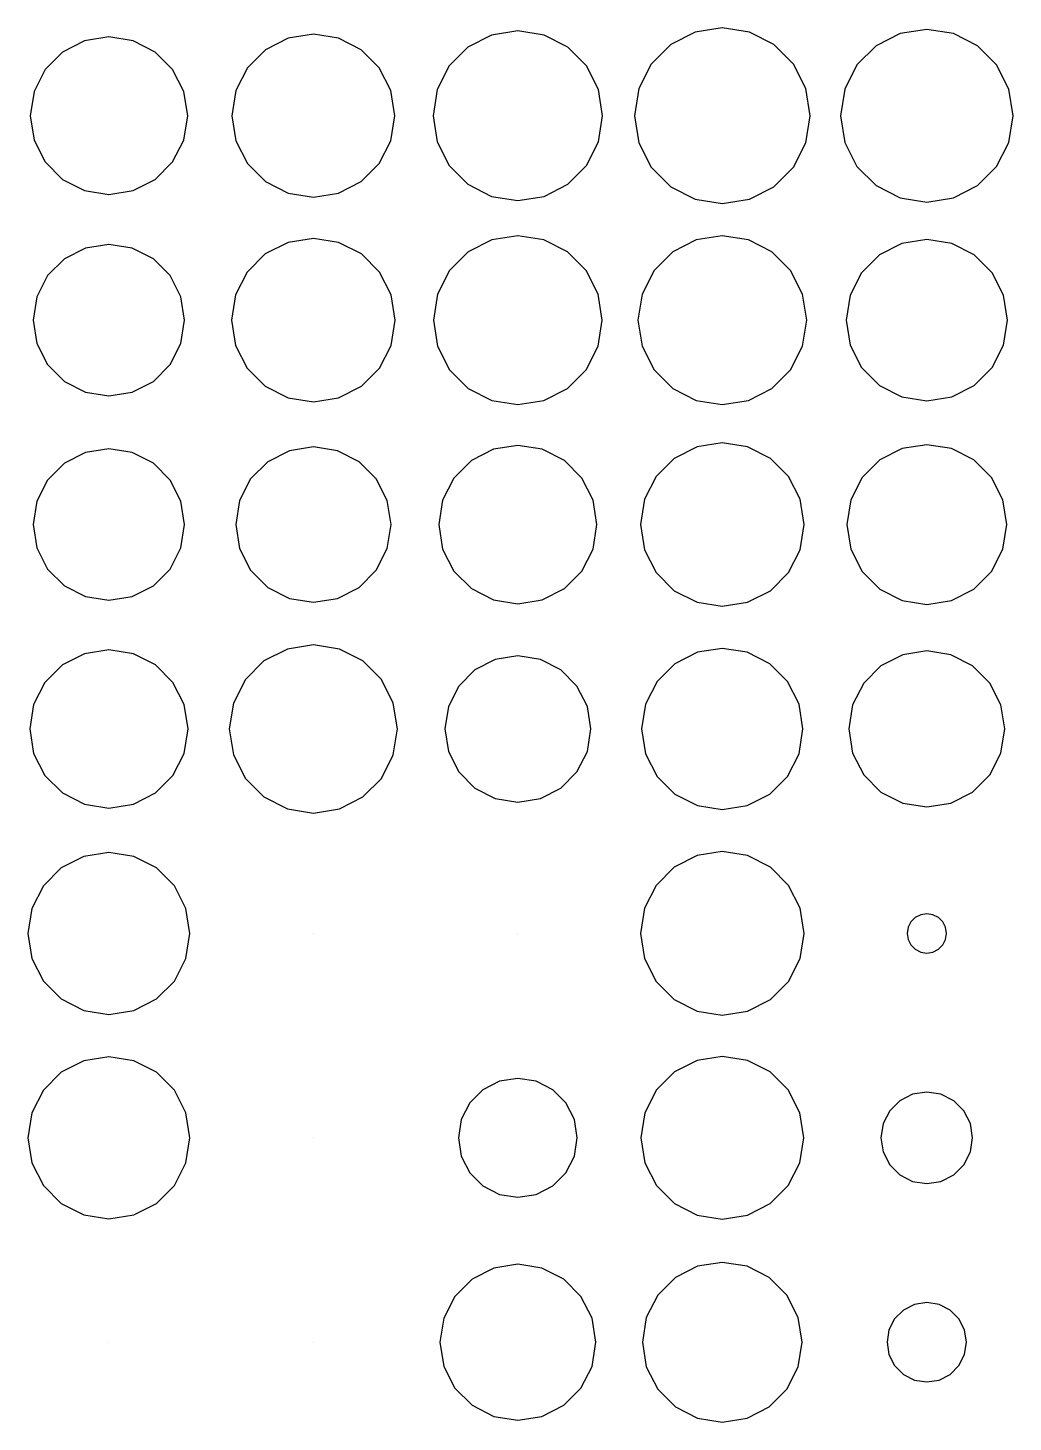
# Model space of a CAD drawing. Header units: metres. Extents: x -319 to 328, y -240 to 246.
# Drawn here: x 77.9 to 164.6, y -112 to 10.7 of the extents above; entities that cross this region are included whole.
import ezdxf

# ---------------------------------------------------------------- set-up
doc = ezdxf.new("R2010")
doc.units = ezdxf.units.M

msp = doc.modelspace()

# ---------------------------------------------------------------- linework, layer by layer
for p, q in [((85, 9.933334, -415.6922), (82.85748, 9.593994, -415.6922)), ((87.14252, 9.593994, -415.6922), (85, 9.933334, -415.6922)), ((103, 10.166672, -415.6922), (100.78537, 9.815903, -415.6922)), ((105.21463, 9.815903, -415.6922), (103, 10.166672, -415.6922)), ((118.69269, 10.101227, -415.6922), (116.611206, 9.040665, -415.6922)), ((121, 10.46666, -415.6922), (118.69269, 10.101227, -415.6922)), ((123.30731, 10.101227, -415.6922), (121, 10.46666, -415.6922)), ((125.388794, 9.040665, -415.6922), (123.30731, 10.101227, -415.6922)), ((136.61026, 10.354843, -415.6922), (134.45447, 9.256393, -415.6922)), ((139, 10.733337, -415.6922), (136.61026, 10.354843, -415.6922)), ((141.38974, 10.354843, -415.6922), (139, 10.733337, -415.6922)), ((143.54553, 9.256393, -415.6922), (141.38974, 10.354843, -415.6922)), ((154.65146, 10.228027, -415.6922), (152.53284, 9.148529, -415.6922)), ((157, 10.600006, -415.6922), (154.65146, 10.228027, -415.6922)), ((159.34854, 10.228027, -415.6922), (157, 10.600006, -415.6922)), ((161.46716, 9.148529, -415.6922), (159.34854, 10.228027, -415.6922)), ((80.92468, 8.609192, -415.6922), (79.39081, 7.075317, -415.6922)), ((82.85748, 9.593994, -415.6922), (80.92468, 8.609192, -415.6922)), ((89.07532, 8.609192, -415.6922), (87.14252, 9.593994, -415.6922)), ((90.60919, 7.075317, -415.6922), (89.07532, 8.609192, -415.6922)), ((98.78754, 8.797958, -415.6922), (97.20206, 7.212463, -415.6922)), ((100.78537, 9.815903, -415.6922), (98.78754, 8.797958, -415.6922)), ((107.21246, 8.797958, -415.6922), (105.21463, 9.815903, -415.6922)), ((108.79794, 7.212463, -415.6922), (107.21246, 8.797958, -415.6922)), ((116.611206, 9.040665, -415.6922), (114.95935, 7.388794, -415.6922)), ((127.04065, 7.388794, -415.6922), (125.388794, 9.040665, -415.6922)), ((134.45447, 9.256393, -415.6922), (132.74359, 7.545532, -415.6922)), ((145.25641, 7.545532, -415.6922), (143.54553, 9.256393, -415.6922)), ((152.53284, 9.148529, -415.6922), (150.85147, 7.467163, -415.6922)), ((163.14853, 7.467163, -415.6922), (161.46716, 9.148529, -415.6922)), ((114.95935, 7.388794, -415.6922), (113.89877, 5.307327, -415.6922)), ((128.10123, 5.307327, -415.6922), (127.04065, 7.388794, -415.6922)), ((132.74359, 7.545532, -415.6922), (131.64517, 5.389725, -415.6922)), ((146.35483, 5.389725, -415.6922), (145.25641, 7.545532, -415.6922)), ((150.85147, 7.467163, -415.6922), (149.77197, 5.348526, -415.6922)), ((164.22803, 5.348526, -415.6922), (163.14853, 7.467163, -415.6922)), ((79.39081, 7.075317, -415.6922), (78.406006, 5.142517, -415.6922)), ((91.593994, 5.142517, -415.6922), (90.60919, 7.075317, -415.6922)), ((97.20206, 7.212463, -415.6922), (96.18408, 5.214615, -415.6922)), ((109.81592, 5.214615, -415.6922), (108.79794, 7.212463, -415.6922)), ((78.406006, 5.142517, -415.6922), (78.06668, 3, -415.6922)), ((91.93332, 3, -415.6922), (91.593994, 5.142517, -415.6922)), ((96.18408, 5.214615, -415.6922), (95.83334, 3, -415.6922)), ((110.16666, 3, -415.6922), (109.81592, 5.214615, -415.6922)), ((113.89877, 5.307327, -415.6922), (113.533325, 3, -415.6922)), ((128.46667, 3, -415.6922), (128.10123, 5.307327, -415.6922)), ((131.64517, 5.389725, -415.6922), (131.26666, 3, -415.6922)), ((146.73334, 3, -415.6922), (146.35483, 5.389725, -415.6922)), ((149.77197, 5.348526, -415.6922), (149.4, 3, -415.6922)), ((164.6, 3, -415.6922), (164.22803, 5.348526, -415.6922)), ((78.06668, 3, -415.6922), (78.406006, 0.857483, -415.6922)), ((91.593994, 0.857483, -415.6922), (91.93332, 3, -415.6922)), ((95.83334, 3, -415.6922), (96.18408, 0.785385, -415.6922)), ((109.81592, 0.785385, -415.6922), (110.16666, 3, -415.6922)), ((113.533325, 3, -415.6922), (113.89877, 0.692673, -415.6922)), ((128.10123, 0.692673, -415.6922), (128.46667, 3, -415.6922)), ((131.26666, 3, -415.6922), (131.64517, 0.610275, -415.6922)), ((146.35483, 0.610275, -415.6922), (146.73334, 3, -415.6922)), ((149.4, 3, -415.6922), (149.77197, 0.651474, -415.6922)), ((164.22803, 0.651474, -415.6922), (164.6, 3, -415.6922)), ((78.406006, 0.857483, -415.6922), (79.39081, -1.075317, -415.6922)), ((90.60919, -1.075317, -415.6922), (91.593994, 0.857483, -415.6922)), ((96.18408, 0.785385, -415.6922), (97.20206, -1.212463, -415.6922)), ((108.79794, -1.212463, -415.6922), (109.81592, 0.785385, -415.6922)), ((113.89877, 0.692673, -415.6922), (114.95935, -1.388794, -415.6922)), ((127.04065, -1.388794, -415.6922), (128.10123, 0.692673, -415.6922)), ((131.64517, 0.610275, -415.6922), (132.74359, -1.545532, -415.6922)), ((145.25641, -1.545532, -415.6922), (146.35483, 0.610275, -415.6922)), ((149.77197, 0.651474, -415.6922), (150.85147, -1.467163, -415.6922)), ((163.14853, -1.467163, -415.6922), (164.22803, 0.651474, -415.6922)), ((79.39081, -1.075317, -415.6922), (80.92468, -2.609177, -415.6922)), ((89.07532, -2.609192, -415.6922), (90.60919, -1.075317, -415.6922)), ((97.20206, -1.212463, -415.6922), (98.78754, -2.797958, -415.6922)), ((107.21246, -2.797958, -415.6922), (108.79794, -1.212463, -415.6922)), ((114.95935, -1.388794, -415.6922), (116.611206, -3.040665, -415.6922)), ((125.388794, -3.040665, -415.6922), (127.04065, -1.388794, -415.6922)), ((132.74359, -1.545532, -415.6922), (134.45447, -3.256393, -415.6922)), ((143.54553, -3.256393, -415.6922), (145.25641, -1.545532, -415.6922)), ((150.85147, -1.467163, -415.6922), (152.53284, -3.148529, -415.6922)), ((161.46716, -3.148529, -415.6922), (163.14853, -1.467163, -415.6922)), ((80.92468, -2.609177, -415.6922), (82.85748, -3.593994, -415.6922)), ((82.85748, -3.593994, -415.6922), (85, -3.933334, -415.6922)), ((85, -3.933334, -415.6922), (87.14252, -3.593994, -415.6922)), ((87.14252, -3.593994, -415.6922), (89.07532, -2.609192, -415.6922)), ((98.78754, -2.797958, -415.6922), (100.78537, -3.815903, -415.6922)), ((105.21463, -3.815903, -415.6922), (107.21246, -2.797958, -415.6922)), ((116.611206, -3.040665, -415.6922), (118.69266, -4.101227, -415.6922)), ((123.30734, -4.101227, -415.6922), (125.388794, -3.040665, -415.6922)), ((134.45447, -3.256393, -415.6922), (136.61026, -4.354843, -415.6922)), ((141.38974, -4.354843, -415.6922), (143.54553, -3.256393, -415.6922)), ((152.53284, -3.148529, -415.6922), (154.65146, -4.228027, -415.6922)), ((159.34854, -4.228027, -415.6922), (161.46716, -3.148529, -415.6922)), ((100.78537, -3.815903, -415.6922), (103, -4.166672, -415.6922)), ((103, -4.166672, -415.6922), (105.21463, -3.815903, -415.6922)), ((118.69266, -4.101227, -415.6922), (121, -4.466659, -415.6922)), ((121, -4.466659, -415.6922), (123.30734, -4.101227, -415.6922)), ((136.61026, -4.354843, -415.6922), (139, -4.733337, -415.6922)), ((139, -4.733337, -415.6922), (141.38974, -4.354843, -415.6922)), ((154.65146, -4.228027, -415.6922), (157, -4.600006, -415.6922)), ((157, -4.600006, -415.6922), (159.34854, -4.228027, -415.6922)), ((85, -8.333328, -415.6922), (82.93988, -8.659622, -415.6922)), ((87.06012, -8.659622, -415.6922), (85, -8.333328, -415.6922)), ((100.775085, -8.15239, -415.6922), (98.767944, -9.175079, -415.6922)), ((103, -7.800003, -415.6922), (100.775085, -8.15239, -415.6922)), ((105.224915, -8.15239, -415.6922), (103, -7.800003, -415.6922)), ((107.232056, -9.175079, -415.6922), (105.224915, -8.15239, -415.6922)), ((118.70297, -7.930481, -415.6922), (116.6308, -8.986313, -415.6922)), ((121, -7.566666, -415.6922), (118.70297, -7.930481, -415.6922)), ((123.29703, -7.930481, -415.6922), (121, -7.566666, -415.6922)), ((125.3692, -8.986313, -415.6922), (123.29703, -7.930481, -415.6922)), ((136.70297, -7.930481, -415.6922), (134.6308, -8.986313, -415.6922)), ((139, -7.566666, -415.6922), (136.70297, -7.930481, -415.6922)), ((141.29703, -7.930481, -415.6922), (139, -7.566666, -415.6922)), ((143.3692, -8.986313, -415.6922), (141.29703, -7.930481, -415.6922)), ((154.80597, -8.247498, -415.6922), (152.82672, -9.255981, -415.6922)), ((157, -7.899994, -415.6922), (154.80597, -8.247498, -415.6922)), ((159.19403, -8.247498, -415.6922), (157, -7.899994, -415.6922)), ((161.17328, -9.255981, -415.6922), (159.19403, -8.247498, -415.6922)), ((81.08142, -9.606552, -415.6922), (79.60657, -11.081436, -415.6922)), ((82.93988, -8.659622, -415.6922), (81.08142, -9.606552, -415.6922)), ((88.91858, -9.606552, -415.6922), (87.06012, -8.659622, -415.6922)), ((90.39343, -11.081436, -415.6922), (88.91858, -9.606552, -415.6922)), ((98.767944, -9.175079, -415.6922), (97.17508, -10.767944, -415.6922)), ((108.82492, -10.767944, -415.6922), (107.232056, -9.175079, -415.6922)), ((116.6308, -8.986313, -415.6922), (114.9863, -10.630798, -415.6922)), ((127.0137, -10.630798, -415.6922), (125.3692, -8.986313, -415.6922)), ((134.6308, -8.986313, -415.6922), (132.9863, -10.630798, -415.6922)), ((145.0137, -10.630798, -415.6922), (143.3692, -8.986313, -415.6922)), ((152.82672, -9.255981, -415.6922), (151.25598, -10.826721, -415.6922)), ((162.74402, -10.826721, -415.6922), (161.17328, -9.255981, -415.6922)), ((97.17508, -10.767944, -415.6922), (96.152405, -12.77507, -415.6922)), ((109.847595, -12.77507, -415.6922), (108.82492, -10.767944, -415.6922)), ((114.9863, -10.630798, -415.6922), (113.93048, -12.702972, -415.6922)), ((128.06952, -12.702972, -415.6922), (127.0137, -10.630798, -415.6922)), ((132.9863, -10.630798, -415.6922), (131.93048, -12.702972, -415.6922)), ((146.06952, -12.702972, -415.6922), (145.0137, -10.630798, -415.6922)), ((151.25598, -10.826721, -415.6922), (150.2475, -12.805984, -415.6922)), ((163.7525, -12.805984, -415.6922), (162.74402, -10.826721, -415.6922)), ((79.60657, -11.081436, -415.6922), (78.65964, -12.93988, -415.6922)), ((91.34036, -12.93988, -415.6922), (90.39343, -11.081436, -415.6922)), ((78.65964, -12.93988, -415.6922), (78.33334, -15, -415.6922)), ((91.66666, -15, -415.6922), (91.34036, -12.93988, -415.6922)), ((96.152405, -12.77507, -415.6922), (95.79999, -15, -415.6922)), ((110.20001, -15, -415.6922), (109.847595, -12.77507, -415.6922)), ((113.93048, -12.702972, -415.6922), (113.56668, -15, -415.6922)), ((128.43332, -15, -415.6922), (128.06952, -12.702972, -415.6922)), ((131.93048, -12.702972, -415.6922), (131.56668, -15, -415.6922)), ((146.43332, -15, -415.6922), (146.06952, -12.702972, -415.6922)), ((150.2475, -12.805984, -415.6922), (149.9, -15, -415.6922)), ((164.1, -15, -415.6922), (163.7525, -12.805984, -415.6922)), ((78.33334, -15, -415.6922), (78.65964, -17.06012, -415.6922)), ((91.34036, -17.06012, -415.6922), (91.66666, -15, -415.6922)), ((95.79999, -15, -415.6922), (96.152405, -17.224915, -415.6922)), ((109.847595, -17.224915, -415.6922), (110.20001, -15, -415.6922)), ((113.56668, -15, -415.6922), (113.93048, -17.297028, -415.6922)), ((128.06952, -17.297028, -415.6922), (128.43332, -15, -415.6922)), ((131.56668, -15, -415.6922), (131.93048, -17.297028, -415.6922)), ((146.06952, -17.297028, -415.6922), (146.43332, -15, -415.6922)), ((149.9, -15, -415.6922), (150.2475, -17.194016, -415.6922)), ((163.7525, -17.194016, -415.6922), (164.1, -15, -415.6922)), ((78.65964, -17.06012, -415.6922), (79.60657, -18.918564, -415.6922)), ((90.39343, -18.918564, -415.6922), (91.34036, -17.06012, -415.6922)), ((96.152405, -17.224915, -415.6922), (97.17508, -19.232056, -415.6922)), ((108.82492, -19.232056, -415.6922), (109.847595, -17.224915, -415.6922)), ((113.93048, -17.297028, -415.6922), (114.9863, -19.369202, -415.6922)), ((127.0137, -19.369202, -415.6922), (128.06952, -17.297028, -415.6922)), ((131.93048, -17.297028, -415.6922), (132.9863, -19.369202, -415.6922)), ((145.0137, -19.369202, -415.6922), (146.06952, -17.297028, -415.6922)), ((150.2475, -17.194016, -415.6922), (151.25598, -19.173279, -415.6922)), ((162.74402, -19.173279, -415.6922), (163.7525, -17.194016, -415.6922)), ((79.60657, -18.918564, -415.6922), (81.08142, -20.393448, -415.6922)), ((88.91858, -20.393448, -415.6922), (90.39343, -18.918564, -415.6922)), ((97.17508, -19.232056, -415.6922), (98.767944, -20.82492, -415.6922)), ((107.232056, -20.82492, -415.6922), (108.82492, -19.232056, -415.6922)), ((114.9863, -19.369202, -415.6922), (116.6308, -21.013687, -415.6922)), ((125.3692, -21.013687, -415.6922), (127.0137, -19.369202, -415.6922)), ((132.9863, -19.369202, -415.6922), (134.6308, -21.013687, -415.6922)), ((143.3692, -21.013687, -415.6922), (145.0137, -19.369202, -415.6922)), ((151.25598, -19.173279, -415.6922), (152.82672, -20.744019, -415.6922)), ((161.17328, -20.744019, -415.6922), (162.74402, -19.173279, -415.6922)), ((81.08142, -20.393448, -415.6922), (82.93988, -21.340378, -415.6922)), ((87.06012, -21.340378, -415.6922), (88.91858, -20.393448, -415.6922)), ((98.767944, -20.82492, -415.6922), (100.775085, -21.84761, -415.6922)), ((105.224915, -21.84761, -415.6922), (107.232056, -20.82492, -415.6922)), ((152.82672, -20.744019, -415.6922), (154.80597, -21.752502, -415.6922)), ((159.19403, -21.752502, -415.6922), (161.17328, -20.744019, -415.6922)), ((82.93988, -21.340378, -415.6922), (85, -21.666672, -415.6922)), ((85, -21.666672, -415.6922), (87.06012, -21.340378, -415.6922)), ((100.775085, -21.84761, -415.6922), (103, -22.199997, -415.6922)), ((103, -22.199997, -415.6922), (105.224915, -21.84761, -415.6922)), ((116.6308, -21.013687, -415.6922), (118.70297, -22.069519, -415.6922)), ((118.70297, -22.069519, -415.6922), (121, -22.433334, -415.6922)), ((121, -22.433334, -415.6922), (123.29703, -22.069519, -415.6922)), ((123.29703, -22.069519, -415.6922), (125.3692, -21.013687, -415.6922)), ((134.6308, -21.013687, -415.6922), (136.70297, -22.069519, -415.6922)), ((136.70297, -22.069519, -415.6922), (139, -22.433334, -415.6922)), ((139, -22.433334, -415.6922), (141.29703, -22.069519, -415.6922)), ((141.29703, -22.069519, -415.6922), (143.3692, -21.013687, -415.6922)), ((154.80597, -21.752502, -415.6922), (157, -22.100006, -415.6922)), ((157, -22.100006, -415.6922), (159.19403, -21.752502, -415.6922)), ((82.93988, -26.659622, -415.6922), (81.08142, -27.606552, -415.6922)), ((85, -26.333328, -415.6922), (82.93988, -26.659622, -415.6922)), ((87.06012, -26.659622, -415.6922), (85, -26.333328, -415.6922)), ((88.91858, -27.606552, -415.6922), (87.06012, -26.659622, -415.6922)), ((100.8884, -26.501114, -415.6922), (98.98346, -27.47171, -415.6922)), ((103, -26.166672, -415.6922), (100.8884, -26.501114, -415.6922)), ((105.1116, -26.501114, -415.6922), (103, -26.166672, -415.6922)), ((107.01654, -27.47171, -415.6922), (105.1116, -26.501114, -415.6922)), ((118.84717, -26.374313, -415.6922), (116.90509, -27.363846, -415.6922)), ((121, -26.03334, -415.6922), (118.84717, -26.374313, -415.6922)), ((123.15283, -26.374313, -415.6922), (121, -26.03334, -415.6922)), ((125.09491, -27.363846, -415.6922), (123.15283, -26.374313, -415.6922)), ((136.77509, -26.15239, -415.6922), (134.76794, -27.17508, -415.6922)), ((139, -25.800003, -415.6922), (136.77509, -26.15239, -415.6922)), ((141.22491, -26.15239, -415.6922), (139, -25.800003, -415.6922)), ((143.23206, -27.17508, -415.6922), (141.22491, -26.15239, -415.6922)), ((154.82657, -26.310898, -415.6922), (152.8659, -27.309906, -415.6922)), ((157, -25.96666, -415.6922), (154.82657, -26.310898, -415.6922)), ((159.17343, -26.310898, -415.6922), (157, -25.96666, -415.6922)), ((161.1341, -27.309906, -415.6922), (159.17343, -26.310898, -415.6922)), ((81.08142, -27.606552, -415.6922), (79.60657, -29.081436, -415.6922)), ((90.39343, -29.081436, -415.6922), (88.91858, -27.606552, -415.6922)), ((98.98346, -27.47171, -415.6922), (97.47171, -28.983475, -415.6922)), ((108.52829, -28.983475, -415.6922), (107.01654, -27.47171, -415.6922)), ((116.90509, -27.363846, -415.6922), (115.36386, -28.90509, -415.6922)), ((126.63614, -28.90509, -415.6922), (125.09491, -27.363846, -415.6922)), ((134.76794, -27.17508, -415.6922), (133.17508, -28.767944, -415.6922)), ((144.82492, -28.767944, -415.6922), (143.23206, -27.17508, -415.6922)), ((152.8659, -27.309906, -415.6922), (151.3099, -28.865906, -415.6922)), ((162.6901, -28.865906, -415.6922), (161.1341, -27.309906, -415.6922)), ((79.60657, -29.081436, -415.6922), (78.65964, -30.93988, -415.6922)), ((91.34036, -30.93988, -415.6922), (90.39343, -29.081436, -415.6922)), ((97.47171, -28.983475, -415.6922), (96.50113, -30.888382, -415.6922)), ((109.4989, -30.888382, -415.6922), (108.52829, -28.983475, -415.6922)), ((115.36386, -28.90509, -415.6922), (114.3743, -30.847183, -415.6922)), ((127.6257, -30.847183, -415.6922), (126.63614, -28.90509, -415.6922)), ((133.17508, -28.767944, -415.6922), (132.1524, -30.77507, -415.6922)), ((145.8476, -30.77507, -415.6922), (144.82492, -28.767944, -415.6922)), ((151.3099, -28.865906, -415.6922), (150.31091, -30.826584, -415.6922)), ((163.68909, -30.826584, -415.6922), (162.6901, -28.865906, -415.6922)), ((78.65964, -30.93988, -415.6922), (78.33334, -33, -415.6922)), ((91.66666, -33, -415.6922), (91.34036, -30.93988, -415.6922)), ((96.50113, -30.888382, -415.6922), (96.16666, -33, -415.6922)), ((109.83334, -33, -415.6922), (109.4989, -30.888382, -415.6922)), ((114.3743, -30.847183, -415.6922), (114.033325, -33, -415.6922)), ((127.966675, -33, -415.6922), (127.6257, -30.847183, -415.6922)), ((132.1524, -30.77507, -415.6922), (131.79999, -33, -415.6922)), ((146.20001, -33, -415.6922), (145.8476, -30.77507, -415.6922)), ((150.31091, -30.826584, -415.6922), (149.96667, -33, -415.6922)), ((164.03333, -33, -415.6922), (163.68909, -30.826584, -415.6922)), ((78.33334, -33, -415.6922), (78.65964, -35.06012, -415.6922)), ((91.34036, -35.06012, -415.6922), (91.66666, -33, -415.6922)), ((96.16666, -33, -415.6922), (96.5011, -35.111618, -415.6922)), ((109.4989, -35.111618, -415.6922), (109.83334, -33, -415.6922)), ((114.033325, -33, -415.6922), (114.3743, -35.152817, -415.6922)), ((127.6257, -35.152817, -415.6922), (127.966675, -33, -415.6922)), ((131.79999, -33, -415.6922), (132.1524, -35.224915, -415.6922)), ((145.8476, -35.224915, -415.6922), (146.20001, -33, -415.6922)), ((149.96667, -33, -415.6922), (150.31091, -35.173416, -415.6922)), ((163.68909, -35.173416, -415.6922), (164.03333, -33, -415.6922)), ((78.65964, -35.06012, -415.6922), (79.60657, -36.918564, -415.6922)), ((90.39343, -36.918564, -415.6922), (91.34036, -35.06012, -415.6922)), ((96.5011, -35.111618, -415.6922), (97.47171, -37.016525, -415.6922)), ((108.52829, -37.01654, -415.6922), (109.4989, -35.111618, -415.6922)), ((114.3743, -35.152817, -415.6922), (115.36386, -37.09491, -415.6922)), ((126.63614, -37.09491, -415.6922), (127.6257, -35.152817, -415.6922)), ((132.1524, -35.224915, -415.6922), (133.17508, -37.232056, -415.6922)), ((144.82492, -37.232056, -415.6922), (145.8476, -35.224915, -415.6922)), ((150.31091, -35.173416, -415.6922), (151.3099, -37.134094, -415.6922)), ((162.6901, -37.134094, -415.6922), (163.68909, -35.173416, -415.6922)), ((79.60657, -36.918564, -415.6922), (81.08142, -38.393448, -415.6922)), ((88.91858, -38.393448, -415.6922), (90.39343, -36.918564, -415.6922)), ((97.47171, -37.016525, -415.6922), (98.98346, -38.528275, -415.6922)), ((107.01654, -38.52829, -415.6922), (108.52829, -37.01654, -415.6922)), ((115.36386, -37.09491, -415.6922), (116.90509, -38.636154, -415.6922)), ((125.09491, -38.636154, -415.6922), (126.63614, -37.09491, -415.6922)), ((133.17508, -37.232056, -415.6922), (134.76794, -38.82492, -415.6922)), ((143.23206, -38.82492, -415.6922), (144.82492, -37.232056, -415.6922)), ((151.3099, -37.134094, -415.6922), (152.8659, -38.69008, -415.6922)), ((161.1341, -38.690094, -415.6922), (162.6901, -37.134094, -415.6922)), ((81.08142, -38.393448, -415.6922), (82.93988, -39.340378, -415.6922)), ((87.06012, -39.340378, -415.6922), (88.91858, -38.393448, -415.6922)), ((98.98346, -38.528275, -415.6922), (100.8884, -39.498886, -415.6922)), ((105.1116, -39.498886, -415.6922), (107.01654, -38.52829, -415.6922)), ((116.90509, -38.636154, -415.6922), (118.84717, -39.625687, -415.6922)), ((123.15283, -39.625687, -415.6922), (125.09491, -38.636154, -415.6922)), ((134.76794, -38.82492, -415.6922), (136.77509, -39.84761, -415.6922)), ((141.22491, -39.84761, -415.6922), (143.23206, -38.82492, -415.6922)), ((152.8659, -38.69008, -415.6922), (154.82657, -39.689102, -415.6922)), ((159.17343, -39.689102, -415.6922), (161.1341, -38.690094, -415.6922)), ((82.93988, -39.340378, -415.6922), (85, -39.66667, -415.6922)), ((85, -39.66667, -415.6922), (87.06012, -39.340378, -415.6922)), ((100.8884, -39.498886, -415.6922), (103, -39.83333, -415.6922)), ((103, -39.83333, -415.6922), (105.1116, -39.498886, -415.6922)), ((118.84717, -39.625687, -415.6922), (121, -39.96666, -415.6922)), ((121, -39.96666, -415.6922), (123.15283, -39.625687, -415.6922)), ((136.77509, -39.84761, -415.6922), (139, -40.199997, -415.6922)), ((139, -40.199997, -415.6922), (141.22491, -39.84761, -415.6922)), ((154.82657, -39.689102, -415.6922), (157, -40.03334, -415.6922)), ((157, -40.03334, -415.6922), (159.17343, -39.689102, -415.6922)), ((85, -44.03334, -415.6922), (82.84717, -44.374313, -415.6922)), ((87.15283, -44.374313, -415.6922), (85, -44.03334, -415.6922)), ((100.71329, -43.96219, -415.6922), (98.65039, -45.013275, -415.6922)), ((103, -43.600006, -415.6922), (100.71329, -43.96219, -415.6922)), ((105.28671, -43.96219, -415.6922), (103, -43.600006, -415.6922)), ((107.34961, -45.013275, -415.6922), (105.28671, -43.96219, -415.6922)), ((139, -43.899994, -415.6922), (136.80597, -44.247498, -415.6922)), ((141.19403, -44.247498, -415.6922), (139, -43.899994, -415.6922)), ((157, -44.13333, -415.6922), (154.87808, -44.469406, -415.6922)), ((159.12192, -44.469406, -415.6922), (157, -44.13333, -415.6922)), ((80.90509, -45.363846, -415.6922), (79.36386, -46.90509, -415.6922)), ((82.84717, -44.374313, -415.6922), (80.90509, -45.363846, -415.6922)), ((89.09491, -45.363846, -415.6922), (87.15283, -44.374313, -415.6922)), ((90.63614, -46.90509, -415.6922), (89.09491, -45.363846, -415.6922)), ((98.65039, -45.013275, -415.6922), (97.013275, -46.65039, -415.6922)), ((108.986725, -46.65039, -415.6922), (107.34961, -45.013275, -415.6922)), ((119.01199, -44.88153, -415.6922), (117.21857, -45.79532, -415.6922)), ((121, -44.566666, -415.6922), (119.01199, -44.88153, -415.6922)), ((122.98801, -44.88153, -415.6922), (121, -44.566666, -415.6922)), ((124.78143, -45.79532, -415.6922), (122.98801, -44.88153, -415.6922)), ((134.82672, -45.25598, -415.6922), (133.25598, -46.82672, -415.6922)), ((136.80597, -44.247498, -415.6922), (134.82672, -45.25598, -415.6922)), ((143.17328, -45.25598, -415.6922), (141.19403, -44.247498, -415.6922)), ((144.74402, -46.82672, -415.6922), (143.17328, -45.25598, -415.6922)), ((154.87808, -44.469406, -415.6922), (152.96387, -45.444748, -415.6922)), ((161.03613, -45.444748, -415.6922), (159.12192, -44.469406, -415.6922)), ((97.013275, -46.65039, -415.6922), (95.96219, -48.713272, -415.6922)), ((110.03781, -48.713272, -415.6922), (108.986725, -46.65039, -415.6922)), ((117.21857, -45.79532, -415.6922), (115.79532, -47.218582, -415.6922)), ((126.20468, -47.218582, -415.6922), (124.78143, -45.79532, -415.6922)), ((152.96387, -45.444748, -415.6922), (151.44476, -46.963867, -415.6922)), ((162.55524, -46.963867, -415.6922), (161.03613, -45.444748, -415.6922)), ((79.36386, -46.90509, -415.6922), (78.3743, -48.847183, -415.6922)), ((91.6257, -48.847183, -415.6922), (90.63614, -46.90509, -415.6922)), ((115.79532, -47.218582, -415.6922), (114.88153, -49.011993, -415.6922)), ((127.11847, -49.011993, -415.6922), (126.20468, -47.218582, -415.6922)), ((133.25598, -46.82672, -415.6922), (132.2475, -48.805984, -415.6922)), ((145.7525, -48.805984, -415.6922), (144.74402, -46.82672, -415.6922)), ((151.44476, -46.963867, -415.6922), (150.46942, -48.878082, -415.6922)), ((163.53058, -48.878082, -415.6922), (162.55524, -46.963867, -415.6922)), ((78.3743, -48.847183, -415.6922), (78.033325, -51, -415.6922)), ((91.966675, -51, -415.6922), (91.6257, -48.847183, -415.6922)), ((95.96219, -48.713272, -415.6922), (95.600006, -51, -415.6922)), ((110.399994, -51, -415.6922), (110.03781, -48.713272, -415.6922)), ((114.88153, -49.011993, -415.6922), (114.56668, -51, -415.6922)), ((127.43332, -51, -415.6922), (127.11847, -49.011993, -415.6922)), ((132.2475, -48.805984, -415.6922), (131.9, -51, -415.6922)), ((146.1, -51, -415.6922), (145.7525, -48.805984, -415.6922)), ((150.46942, -48.878082, -415.6922), (150.13333, -51, -415.6922)), ((163.86667, -51, -415.6922), (163.53058, -48.878082, -415.6922)), ((78.033325, -51, -415.6922), (78.3743, -53.152817, -415.6922)), ((91.6257, -53.152817, -415.6922), (91.966675, -51, -415.6922)), ((95.600006, -51, -415.6922), (95.96219, -53.286728, -415.6922)), ((110.03781, -53.286728, -415.6922), (110.399994, -51, -415.6922)), ((114.56668, -51, -415.6922), (114.88153, -52.988007, -415.6922)), ((127.11847, -52.988007, -415.6922), (127.43332, -51, -415.6922)), ((131.9, -51, -415.6922), (132.2475, -53.194016, -415.6922)), ((145.7525, -53.194016, -415.6922), (146.1, -51, -415.6922)), ((150.13333, -51, -415.6922), (150.46942, -53.121918, -415.6922)), ((163.53058, -53.121918, -415.6922), (163.86667, -51, -415.6922)), ((78.3743, -53.152817, -415.6922), (79.36386, -55.09491, -415.6922)), ((90.63614, -55.09491, -415.6922), (91.6257, -53.152817, -415.6922)), ((95.96219, -53.286728, -415.6922), (97.013275, -55.34961, -415.6922)), ((108.986725, -55.34961, -415.6922), (110.03781, -53.286728, -415.6922)), ((114.88153, -52.988007, -415.6922), (115.79532, -54.781418, -415.6922)), ((126.20468, -54.781418, -415.6922), (127.11847, -52.988007, -415.6922)), ((132.2475, -53.194016, -415.6922), (133.25598, -55.17328, -415.6922)), ((144.74402, -55.17328, -415.6922), (145.7525, -53.194016, -415.6922)), ((150.46942, -53.121918, -415.6922), (151.44476, -55.036118, -415.6922)), ((162.55524, -55.036133, -415.6922), (163.53058, -53.121918, -415.6922)), ((79.36386, -55.09491, -415.6922), (80.90509, -56.636154, -415.6922)), ((89.09491, -56.636154, -415.6922), (90.63614, -55.09491, -415.6922)), ((115.79532, -54.781418, -415.6922), (117.21857, -56.20468, -415.6922)), ((124.7814, -56.20468, -415.6922), (126.20468, -54.781418, -415.6922)), ((133.25598, -55.17328, -415.6922), (134.82672, -56.74402, -415.6922)), ((143.17328, -56.74402, -415.6922), (144.74402, -55.17328, -415.6922)), ((151.44476, -55.036118, -415.6922), (152.96387, -56.555252, -415.6922)), ((161.03613, -56.555252, -415.6922), (162.55524, -55.036133, -415.6922)), ((97.013275, -55.34961, -415.6922), (98.65039, -56.986725, -415.6922)), ((107.34961, -56.986725, -415.6922), (108.986725, -55.34961, -415.6922)), ((117.21857, -56.20468, -415.6922), (119.01199, -57.11847, -415.6922)), ((122.98801, -57.11847, -415.6922), (124.7814, -56.20468, -415.6922)), ((80.90509, -56.636154, -415.6922), (82.84717, -57.625687, -415.6922)), ((82.84717, -57.625687, -415.6922), (85, -57.96666, -415.6922)), ((85, -57.96666, -415.6922), (87.15283, -57.625687, -415.6922)), ((87.15283, -57.625687, -415.6922), (89.09491, -56.636154, -415.6922)), ((98.65039, -56.986725, -415.6922), (100.71329, -58.03781, -415.6922)), ((105.28671, -58.03781, -415.6922), (107.34961, -56.986725, -415.6922)), ((119.01199, -57.11847, -415.6922), (121, -57.433334, -415.6922)), ((121, -57.433334, -415.6922), (122.98801, -57.11847, -415.6922)), ((134.82672, -56.74402, -415.6922), (136.80597, -57.752502, -415.6922)), ((141.19403, -57.752502, -415.6922), (143.17328, -56.74402, -415.6922)), ((152.96387, -56.555252, -415.6922), (154.87808, -57.530594, -415.6922)), ((154.87808, -57.530594, -415.6922), (157, -57.86667, -415.6922)), ((157, -57.86667, -415.6922), (159.12192, -57.530594, -415.6922)), ((159.12192, -57.530594, -415.6922), (161.03613, -56.555252, -415.6922)), ((100.71329, -58.03781, -415.6922), (103, -58.399994, -415.6922)), ((103, -58.399994, -415.6922), (105.28671, -58.03781, -415.6922)), ((136.80597, -57.752502, -415.6922), (139, -58.100006, -415.6922)), ((139, -58.100006, -415.6922), (141.19403, -57.752502, -415.6922)), ((82.795685, -62.21579, -415.6922), (80.80713, -63.22902, -415.6922)), ((85, -61.86667, -415.6922), (82.795685, -62.21579, -415.6922)), ((87.204315, -62.21579, -415.6922), (85, -61.86667, -415.6922)), ((89.19287, -63.22902, -415.6922), (87.204315, -62.21579, -415.6922)), ((136.77509, -62.15239, -415.6922), (134.76794, -63.17508, -415.6922)), ((139, -61.800003, -415.6922), (136.77509, -62.15239, -415.6922)), ((141.22491, -62.15239, -415.6922), (139, -61.800003, -415.6922)), ((143.23206, -63.17508, -415.6922), (141.22491, -62.15239, -415.6922)), ((80.80713, -63.22902, -415.6922), (79.229004, -64.80713, -415.6922)), ((90.770996, -64.80713, -415.6922), (89.19287, -63.22902, -415.6922)), ((134.76794, -63.17508, -415.6922), (133.17508, -64.767944, -415.6922)), ((144.82492, -64.767944, -415.6922), (143.23206, -63.17508, -415.6922)), ((79.229004, -64.80713, -415.6922), (78.21579, -66.795685, -415.6922)), ((91.78421, -66.795685, -415.6922), (90.770996, -64.80713, -415.6922)), ((133.17508, -64.767944, -415.6922), (132.1524, -66.77507, -415.6922)), ((145.8476, -66.77507, -415.6922), (144.82492, -64.767944, -415.6922)), ((78.21579, -66.795685, -415.6922), (77.86667, -69, -415.6922)), ((92.13333, -69, -415.6922), (91.78421, -66.795685, -415.6922)), ((132.1524, -66.77507, -415.6922), (131.79999, -69, -415.6922)), ((146.20001, -69, -415.6922), (145.8476, -66.77507, -415.6922)), ((156.46436, -67.3515, -415.6922), (155.98117, -67.5977, -415.6922)), ((157, -67.26666, -415.6922), (156.46436, -67.3515, -415.6922)), ((157.53564, -67.3515, -415.6922), (157, -67.26666, -415.6922)), ((158.01883, -67.5977, -415.6922), (157.53564, -67.3515, -415.6922)), ((155.3515, -68.46437, -415.6922), (155.26666, -69, -415.6922)), ((155.59772, -67.98117, -415.6922), (155.3515, -68.46437, -415.6922)), ((155.98117, -67.5977, -415.6922), (155.59772, -67.98117, -415.6922)), ((158.40228, -67.98117, -415.6922), (158.01883, -67.5977, -415.6922)), ((158.6485, -68.46437, -415.6922), (158.40228, -67.98117, -415.6922)), ((158.73334, -69, -415.6922), (158.6485, -68.46437, -415.6922)), ((77.86667, -69, -415.6922), (78.21579, -71.204315, -415.6922)), ((91.78421, -71.204315, -415.6922), (92.13333, -69, -415.6922)), ((103, -69, -415.6922), (103, -69, -415.6922)), ((103, -69, -415.6922), (103, -69, -415.6922)), ((103, -69, -415.6922), (103, -69, -415.6922)), ((103, -69, -415.6922), (103, -69, -415.6922)), ((103, -69, -415.6922), (103, -69, -415.6922)), ((103, -69, -415.6922), (103, -69, -415.6922)), ((103, -69, -415.6922), (103, -69, -415.6922)), ((103, -69, -415.6922), (103, -69, -415.6922)), ((103, -69, -415.6922), (103, -69, -415.6922)), ((103, -69, -415.6922), (103, -69, -415.6922)), ((103, -69, -415.6922), (103, -69, -415.6922)), ((103, -69, -415.6922), (103, -69, -415.6922)), ((103, -69, -415.6922), (103, -69, -415.6922)), ((103, -69, -415.6922), (103, -69, -415.6922)), ((103, -69, -415.6922), (103, -69, -415.6922)), ((103, -69, -415.6922), (103, -69, -415.6922)), ((103, -69, -415.6922), (103, -69, -415.6922)), ((103, -69, -415.6922), (103, -69, -415.6922)), ((103, -69, -415.6922), (103, -69, -415.6922)), ((103, -69, -415.6922), (103, -69, -415.6922)), ((121, -69, -415.6922), (121, -69, -415.6922)), ((121, -69, -415.6922), (121, -69, -415.6922)), ((121, -69, -415.6922), (121, -69, -415.6922)), ((121, -69, -415.6922), (121, -69, -415.6922)), ((121, -69, -415.6922), (121, -69, -415.6922)), ((121, -69, -415.6922), (121, -69, -415.6922)), ((121, -69, -415.6922), (121, -69, -415.6922)), ((121, -69, -415.6922), (121, -69, -415.6922)), ((121, -69, -415.6922), (121, -69, -415.6922)), ((121, -69, -415.6922), (121, -69, -415.6922)), ((121, -69, -415.6922), (121, -69, -415.6922)), ((121, -69, -415.6922), (121, -69, -415.6922)), ((121, -69, -415.6922), (121, -69, -415.6922)), ((121, -69, -415.6922), (121, -69, -415.6922)), ((121, -69, -415.6922), (121, -69, -415.6922)), ((121, -69, -415.6922), (121, -69, -415.6922)), ((121, -69, -415.6922), (121, -69, -415.6922)), ((121, -69, -415.6922), (121, -69, -415.6922)), ((121, -69, -415.6922), (121, -69, -415.6922)), ((121, -69, -415.6922), (121, -69, -415.6922)), ((131.79999, -69, -415.6922), (132.1524, -71.224915, -415.6922)), ((145.8476, -71.224915, -415.6922), (146.20001, -69, -415.6922)), ((155.26666, -69, -415.6922), (155.3515, -69.53563, -415.6922)), ((155.3515, -69.53563, -415.6922), (155.59772, -70.01883, -415.6922)), ((158.40228, -70.01883, -415.6922), (158.6485, -69.53563, -415.6922)), ((158.6485, -69.53563, -415.6922), (158.73334, -69, -415.6922)), ((78.21579, -71.204315, -415.6922), (79.229004, -73.19287, -415.6922)), ((90.770996, -73.19287, -415.6922), (91.78421, -71.204315, -415.6922)), ((155.59772, -70.01883, -415.6922), (155.98117, -70.4023, -415.6922)), ((155.98117, -70.4023, -415.6922), (156.46436, -70.6485, -415.6922)), ((156.46436, -70.6485, -415.6922), (157, -70.73334, -415.6922)), ((157, -70.73334, -415.6922), (157.53564, -70.6485, -415.6922)), ((157.53564, -70.6485, -415.6922), (158.01883, -70.4023, -415.6922)), ((158.01883, -70.4023, -415.6922), (158.40228, -70.01883, -415.6922)), ((132.1524, -71.224915, -415.6922), (133.17508, -73.232056, -415.6922)), ((144.82492, -73.232056, -415.6922), (145.8476, -71.224915, -415.6922)), ((79.229004, -73.19287, -415.6922), (80.80713, -74.77098, -415.6922)), ((89.19287, -74.770996, -415.6922), (90.770996, -73.19287, -415.6922)), ((133.17508, -73.232056, -415.6922), (134.76794, -74.82492, -415.6922)), ((143.23206, -74.82492, -415.6922), (144.82492, -73.232056, -415.6922)), ((80.80713, -74.77098, -415.6922), (82.795685, -75.78421, -415.6922)), ((87.204315, -75.78421, -415.6922), (89.19287, -74.770996, -415.6922)), ((134.76794, -74.82492, -415.6922), (136.77509, -75.84761, -415.6922)), ((141.22491, -75.84761, -415.6922), (143.23206, -74.82492, -415.6922)), ((82.795685, -75.78421, -415.6922), (85, -76.13333, -415.6922)), ((85, -76.13333, -415.6922), (87.204315, -75.78421, -415.6922)), ((136.77509, -75.84761, -415.6922), (139, -76.2, -415.6922)), ((139, -76.2, -415.6922), (141.22491, -75.84761, -415.6922)), ((82.795685, -80.21579, -415.6922), (80.80713, -81.22902, -415.6922)), ((85, -79.86667, -415.6922), (82.795685, -80.21579, -415.6922)), ((87.204315, -80.21579, -415.6922), (85, -79.86667, -415.6922)), ((89.19287, -81.22902, -415.6922), (87.204315, -80.21579, -415.6922)), ((136.78537, -80.1841, -415.6922), (134.78754, -81.20204, -415.6922)), ((139, -79.83333, -415.6922), (136.78537, -80.1841, -415.6922)), ((141.21463, -80.1841, -415.6922), (139, -79.83333, -415.6922)), ((143.21246, -81.20204, -415.6922), (141.21463, -80.1841, -415.6922)), ((80.80713, -81.22902, -415.6922), (79.229004, -82.80713, -415.6922)), ((90.770996, -82.80713, -415.6922), (89.19287, -81.22902, -415.6922)), ((119.38281, -82.0228, -415.6922), (117.92392, -82.76614, -415.6922)), ((121, -81.76666, -415.6922), (119.38281, -82.0228, -415.6922)), ((122.61719, -82.0228, -415.6922), (121, -81.76666, -415.6922)), ((124.07608, -82.76614, -415.6922), (122.61719, -82.0228, -415.6922)), ((134.78754, -81.20204, -415.6922), (133.20206, -82.78754, -415.6922)), ((144.79794, -82.78754, -415.6922), (143.21246, -81.20204, -415.6922)), ((79.229004, -82.80713, -415.6922), (78.21579, -84.795685, -415.6922)), ((91.78421, -84.795685, -415.6922), (90.770996, -82.80713, -415.6922)), ((117.92392, -82.76614, -415.6922), (116.76614, -83.92392, -415.6922)), ((125.23386, -83.92392, -415.6922), (124.07608, -82.76614, -415.6922)), ((133.20206, -82.78754, -415.6922), (132.18408, -84.785385, -415.6922)), ((145.81592, -84.785385, -415.6922), (144.79794, -82.78754, -415.6922)), ((155.75363, -83.16408, -415.6922), (154.62927, -83.73697, -415.6922)), ((157, -82.96666, -415.6922), (155.75363, -83.16408, -415.6922)), ((158.24637, -83.16408, -415.6922), (157, -82.96666, -415.6922)), ((159.37073, -83.73697, -415.6922), (158.24637, -83.16408, -415.6922)), ((116.76614, -83.92392, -415.6922), (116.0228, -85.38281, -415.6922)), ((125.9772, -85.38281, -415.6922), (125.23386, -83.92392, -415.6922)), ((153.73697, -84.62927, -415.6922), (153.16406, -85.75363, -415.6922)), ((154.62927, -83.73697, -415.6922), (153.73697, -84.62927, -415.6922)), ((160.26303, -84.62927, -415.6922), (159.37073, -83.73697, -415.6922)), ((160.83594, -85.75363, -415.6922), (160.26303, -84.62927, -415.6922)), ((78.21579, -84.795685, -415.6922), (77.86667, -87, -415.6922)), ((92.13333, -87, -415.6922), (91.78421, -84.795685, -415.6922)), ((116.0228, -85.38281, -415.6922), (115.76666, -87, -415.6922)), ((126.23334, -87, -415.6922), (125.9772, -85.38281, -415.6922)), ((132.18408, -84.785385, -415.6922), (131.83334, -87, -415.6922)), ((146.16666, -87, -415.6922), (145.81592, -84.785385, -415.6922)), ((153.16406, -85.75363, -415.6922), (152.96667, -87, -415.6922)), ((161.03333, -87, -415.6922), (160.83594, -85.75363, -415.6922)), ((77.86667, -87, -415.6922), (78.21579, -89.204315, -415.6922)), ((91.78421, -89.204315, -415.6922), (92.13333, -87, -415.6922)), ((103, -87, -415.6922), (103, -87, -415.6922)), ((103, -87, -415.6922), (103, -87, -415.6922)), ((103, -87, -415.6922), (103, -87, -415.6922)), ((103, -87, -415.6922), (103, -87, -415.6922)), ((103, -87, -415.6922), (103, -87, -415.6922)), ((103, -87, -415.6922), (103, -87, -415.6922)), ((103, -87, -415.6922), (103, -87, -415.6922)), ((103, -87, -415.6922), (103, -87, -415.6922)), ((103, -87, -415.6922), (103, -87, -415.6922)), ((103, -87, -415.6922), (103, -87, -415.6922)), ((103, -87, -415.6922), (103, -87, -415.6922)), ((103, -87, -415.6922), (103, -87, -415.6922)), ((103, -87, -415.6922), (103, -87, -415.6922)), ((103, -87, -415.6922), (103, -87, -415.6922)), ((103, -87, -415.6922), (103, -87, -415.6922)), ((103, -87, -415.6922), (103, -87, -415.6922)), ((103, -87, -415.6922), (103, -87, -415.6922)), ((103, -87, -415.6922), (103, -87, -415.6922)), ((103, -87, -415.6922), (103, -87, -415.6922)), ((103, -87, -415.6922), (103, -87, -415.6922)), ((115.76666, -87, -415.6922), (116.0228, -88.61719, -415.6922)), ((125.9772, -88.61719, -415.6922), (126.23334, -87, -415.6922)), ((131.83334, -87, -415.6922), (132.18408, -89.214615, -415.6922)), ((145.81592, -89.214615, -415.6922), (146.16666, -87, -415.6922)), ((152.96667, -87, -415.6922), (153.16406, -88.24637, -415.6922)), ((160.83594, -88.24637, -415.6922), (161.03333, -87, -415.6922)), ((153.16406, -88.24637, -415.6922), (153.73697, -89.37073, -415.6922)), ((160.26303, -89.37073, -415.6922), (160.83594, -88.24637, -415.6922)), ((78.21579, -89.204315, -415.6922), (79.229004, -91.19287, -415.6922)), ((90.770996, -91.19287, -415.6922), (91.78421, -89.204315, -415.6922)), ((116.0228, -88.61719, -415.6922), (116.76614, -90.07608, -415.6922)), ((125.23386, -90.07608, -415.6922), (125.9772, -88.61719, -415.6922)), ((132.18408, -89.214615, -415.6922), (133.20206, -91.21246, -415.6922)), ((144.79794, -91.21246, -415.6922), (145.81592, -89.214615, -415.6922)), ((153.73697, -89.37073, -415.6922), (154.62927, -90.26303, -415.6922)), ((159.37073, -90.26303, -415.6922), (160.26303, -89.37073, -415.6922)), ((116.76614, -90.07608, -415.6922), (117.92392, -91.23386, -415.6922)), ((124.07608, -91.23386, -415.6922), (125.23386, -90.07608, -415.6922)), ((154.62927, -90.26303, -415.6922), (155.75363, -90.83592, -415.6922)), ((155.75363, -90.83592, -415.6922), (157, -91.03334, -415.6922)), ((157, -91.03334, -415.6922), (158.24637, -90.83592, -415.6922)), ((158.24637, -90.83592, -415.6922), (159.37073, -90.26303, -415.6922)), ((79.229004, -91.19287, -415.6922), (80.80713, -92.77098, -415.6922)), ((89.19287, -92.770996, -415.6922), (90.770996, -91.19287, -415.6922)), ((117.92392, -91.23386, -415.6922), (119.38281, -91.9772, -415.6922)), ((119.38281, -91.9772, -415.6922), (121, -92.23334, -415.6922)), ((121, -92.23334, -415.6922), (122.61719, -91.9772, -415.6922)), ((122.61719, -91.9772, -415.6922), (124.07608, -91.23386, -415.6922)), ((133.20206, -91.21246, -415.6922), (134.78754, -92.79796, -415.6922)), ((143.21246, -92.79796, -415.6922), (144.79794, -91.21246, -415.6922)), ((80.80713, -92.77098, -415.6922), (82.795685, -93.78421, -415.6922)), ((87.204315, -93.78421, -415.6922), (89.19287, -92.770996, -415.6922)), ((134.78754, -92.79796, -415.6922), (136.78537, -93.8159, -415.6922)), ((141.21463, -93.8159, -415.6922), (143.21246, -92.79796, -415.6922)), ((82.795685, -93.78421, -415.6922), (85, -94.13333, -415.6922)), ((85, -94.13333, -415.6922), (87.204315, -93.78421, -415.6922)), ((136.78537, -93.8159, -415.6922), (139, -94.16667, -415.6922)), ((139, -94.16667, -415.6922), (141.21463, -93.8159, -415.6922)), ((121, -98.13333, -415.6922), (118.87808, -98.469406, -415.6922)), ((123.12192, -98.469406, -415.6922), (121, -98.13333, -415.6922)), ((139, -97.96666, -415.6922), (136.82657, -98.3109, -415.6922)), ((141.17343, -98.3109, -415.6922), (139, -97.96666, -415.6922)), ((118.87808, -98.469406, -415.6922), (116.96387, -99.44475, -415.6922)), ((125.03613, -99.44475, -415.6922), (123.12192, -98.469406, -415.6922)), ((134.8659, -99.309906, -415.6922), (133.3099, -100.865906, -415.6922)), ((136.82657, -98.3109, -415.6922), (134.8659, -99.309906, -415.6922)), ((143.1341, -99.309906, -415.6922), (141.17343, -98.3109, -415.6922)), ((144.6901, -100.865906, -415.6922), (143.1341, -99.309906, -415.6922)), ((116.96387, -99.44475, -415.6922), (115.44476, -100.96387, -415.6922)), ((126.55524, -100.96387, -415.6922), (125.03613, -99.44475, -415.6922)), ((115.44476, -100.96387, -415.6922), (114.46942, -102.87808, -415.6922)), ((127.53058, -102.87808, -415.6922), (126.55524, -100.96387, -415.6922)), ((133.3099, -100.865906, -415.6922), (132.31091, -102.826584, -415.6922)), ((145.68909, -102.826584, -415.6922), (144.6901, -100.865906, -415.6922)), ((155.91843, -101.671295, -415.6922), (154.94275, -102.16844, -415.6922)), ((157, -101.5, -415.6922), (155.91843, -101.671295, -415.6922)), ((158.08157, -101.671295, -415.6922), (157, -101.5, -415.6922)), ((159.05725, -102.16844, -415.6922), (158.08157, -101.671295, -415.6922)), ((114.46942, -102.87808, -415.6922), (114.13333, -105, -415.6922)), ((127.86667, -105, -415.6922), (127.53058, -102.87808, -415.6922)), ((132.31091, -102.826584, -415.6922), (131.96667, -105, -415.6922)), ((146.03333, -105, -415.6922), (145.68909, -102.826584, -415.6922)), ((154.16843, -102.94275, -415.6922), (153.6713, -103.91844, -415.6922)), ((154.94275, -102.16844, -415.6922), (154.16843, -102.94275, -415.6922)), ((159.83157, -102.94275, -415.6922), (159.05725, -102.16844, -415.6922)), ((160.3287, -103.91844, -415.6922), (159.83157, -102.94275, -415.6922)), ((153.6713, -103.91844, -415.6922), (153.5, -105, -415.6922)), ((160.5, -105, -415.6922), (160.3287, -103.91844, -415.6922)), ((85, -105, -415.6922), (85, -105, -415.6922)), ((85, -105, -415.6922), (85, -105, -415.6922)), ((85, -105, -415.6922), (85, -105, -415.6922)), ((85, -105, -415.6922), (85, -105, -415.6922)), ((85, -105, -415.6922), (85, -105, -415.6922)), ((85, -105, -415.6922), (85, -105, -415.6922)), ((85, -105, -415.6922), (85, -105, -415.6922)), ((85, -105, -415.6922), (85, -105, -415.6922)), ((85, -105, -415.6922), (85, -105, -415.6922)), ((85, -105, -415.6922), (85, -105, -415.6922)), ((85, -105, -415.6922), (85, -105, -415.6922)), ((85, -105, -415.6922), (85, -105, -415.6922)), ((85, -105, -415.6922), (85, -105, -415.6922)), ((85, -105, -415.6922), (85, -105, -415.6922)), ((85, -105, -415.6922), (85, -105, -415.6922)), ((85, -105, -415.6922), (85, -105, -415.6922)), ((85, -105, -415.6922), (85, -105, -415.6922)), ((85, -105, -415.6922), (85, -105, -415.6922)), ((85, -105, -415.6922), (85, -105, -415.6922)), ((85, -105, -415.6922), (85, -105, -415.6922)), ((103, -105, -415.6922), (103, -105, -415.6922)), ((103, -105, -415.6922), (103, -105, -415.6922)), ((103, -105, -415.6922), (103, -105, -415.6922)), ((103, -105, -415.6922), (103, -105, -415.6922)), ((103, -105, -415.6922), (103, -105, -415.6922)), ((103, -105, -415.6922), (103, -105, -415.6922)), ((103, -105, -415.6922), (103, -105, -415.6922)), ((103, -105, -415.6922), (103, -105, -415.6922)), ((103, -105, -415.6922), (103, -105, -415.6922)), ((103, -105, -415.6922), (103, -105, -415.6922)), ((103, -105, -415.6922), (103, -105, -415.6922)), ((103, -105, -415.6922), (103, -105, -415.6922)), ((103, -105, -415.6922), (103, -105, -415.6922)), ((103, -105, -415.6922), (103, -105, -415.6922)), ((103, -105, -415.6922), (103, -105, -415.6922)), ((103, -105, -415.6922), (103, -105, -415.6922)), ((103, -105, -415.6922), (103, -105, -415.6922)), ((103, -105, -415.6922), (103, -105, -415.6922)), ((103, -105, -415.6922), (103, -105, -415.6922)), ((103, -105, -415.6922), (103, -105, -415.6922)), ((114.13333, -105, -415.6922), (114.46942, -107.12192, -415.6922)), ((127.53058, -107.12192, -415.6922), (127.86667, -105, -415.6922)), ((131.96667, -105, -415.6922), (132.31091, -107.173416, -415.6922)), ((145.68909, -107.173416, -415.6922), (146.03333, -105, -415.6922)), ((153.5, -105, -415.6922), (153.6713, -106.08156, -415.6922)), ((160.3287, -106.08156, -415.6922), (160.5, -105, -415.6922)), ((153.6713, -106.08156, -415.6922), (154.16843, -107.05725, -415.6922)), ((159.83157, -107.05725, -415.6922), (160.3287, -106.08156, -415.6922)), ((114.46942, -107.12192, -415.6922), (115.44476, -109.03612, -415.6922)), ((126.55524, -109.03613, -415.6922), (127.53058, -107.12192, -415.6922)), ((132.31091, -107.173416, -415.6922), (133.3099, -109.134094, -415.6922)), ((144.6901, -109.134094, -415.6922), (145.68909, -107.173416, -415.6922)), ((154.16843, -107.05725, -415.6922), (154.94275, -107.83156, -415.6922)), ((154.94275, -107.83156, -415.6922), (155.91843, -108.328705, -415.6922)), ((158.08157, -108.328705, -415.6922), (159.05725, -107.83156, -415.6922)), ((159.05725, -107.83156, -415.6922), (159.83157, -107.05725, -415.6922)), ((115.44476, -109.03612, -415.6922), (116.96387, -110.55525, -415.6922)), ((125.03613, -110.55525, -415.6922), (126.55524, -109.03613, -415.6922)), ((133.3099, -109.134094, -415.6922), (134.8659, -110.69008, -415.6922)), ((143.1341, -110.690094, -415.6922), (144.6901, -109.134094, -415.6922)), ((155.91843, -108.328705, -415.6922), (157, -108.5, -415.6922)), ((157, -108.5, -415.6922), (158.08157, -108.328705, -415.6922)), ((116.96387, -110.55525, -415.6922), (118.87808, -111.530594, -415.6922)), ((118.87808, -111.530594, -415.6922), (121, -111.86667, -415.6922)), ((121, -111.86667, -415.6922), (123.12192, -111.530594, -415.6922)), ((123.12192, -111.530594, -415.6922), (125.03613, -110.55525, -415.6922)), ((134.8659, -110.69008, -415.6922), (136.82657, -111.6891, -415.6922)), ((136.82657, -111.6891, -415.6922), (139, -112.03333, -415.6922)), ((139, -112.03333, -415.6922), (141.17343, -111.6891, -415.6922)), ((141.17343, -111.6891, -415.6922), (143.1341, -110.690094, -415.6922))]:
    msp.add_line(p, q)

doc.saveas('drawing.dxf')
